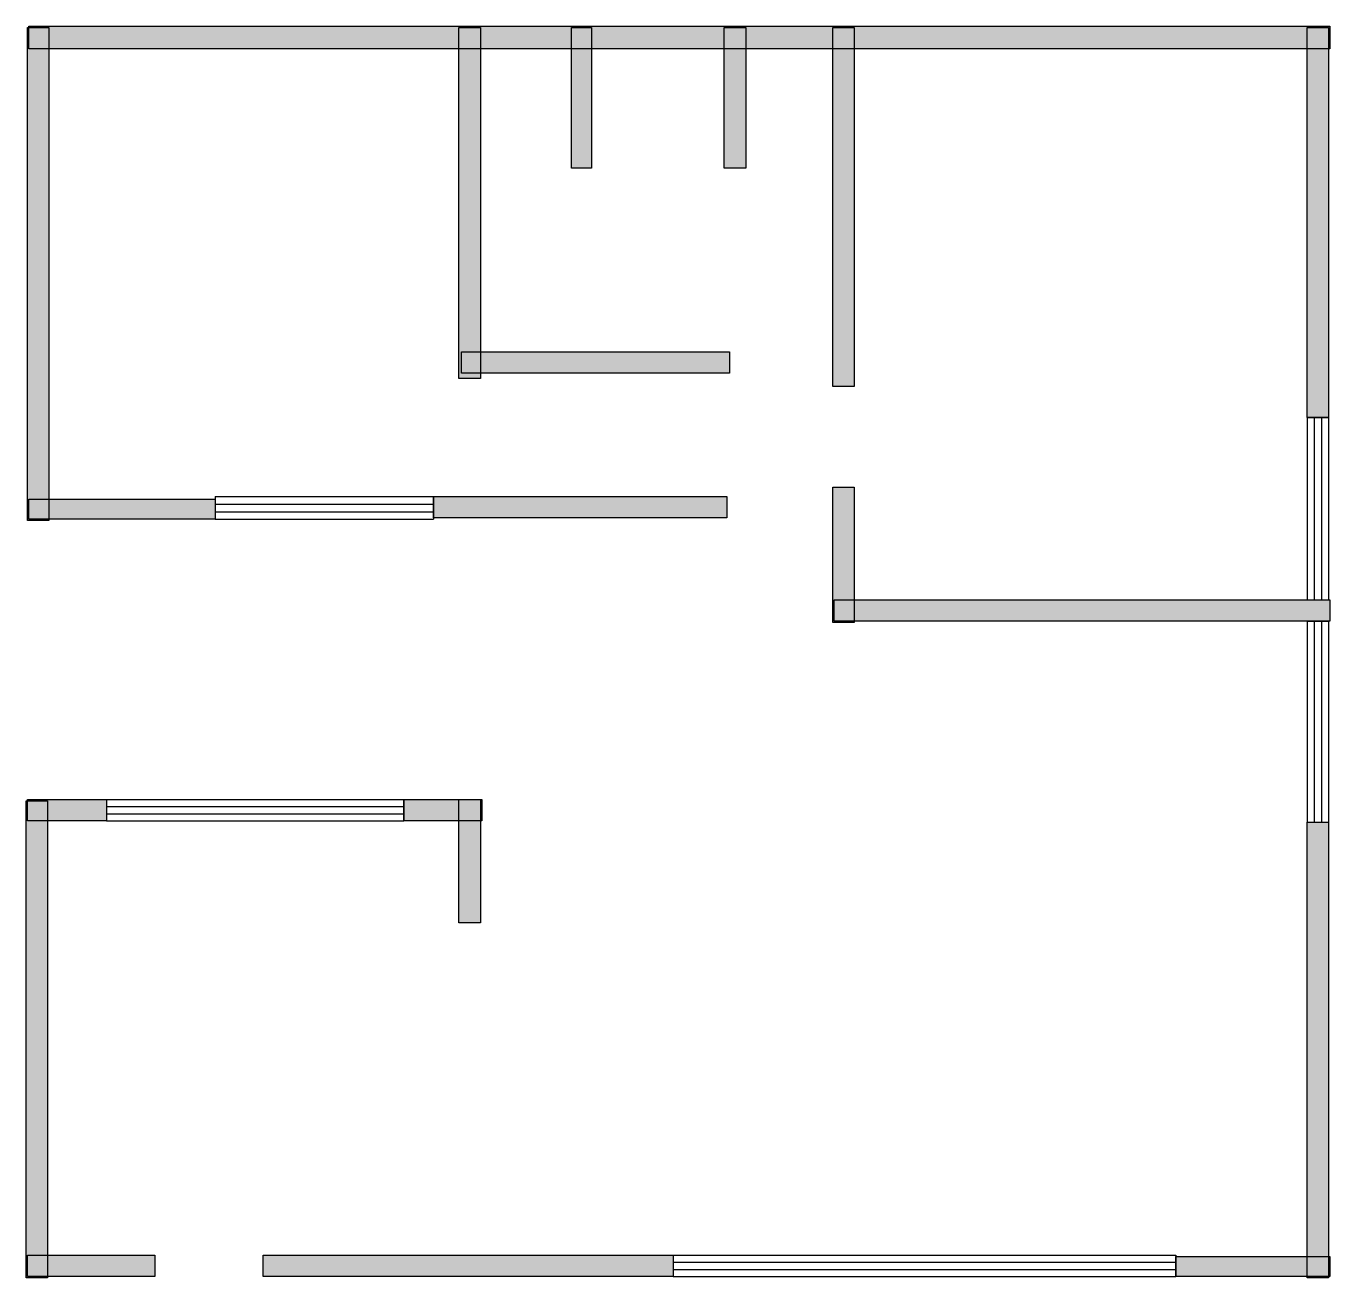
# Model space of a CAD drawing. Header units: millimetres. Extents: x 229 to 8791, y 246 to 8466.
import ezdxf

# ---------------------------------------------------------------- set-up
doc = ezdxf.new("R2010")
doc.units = ezdxf.units.MM
doc.layers.add('WALL', color=7, linetype='Continuous')
doc.layers.add('WINDOW', color=5, linetype='Continuous')

msp = doc.modelspace()

# ---------------------------------------------------------------- hatches: boundary and pattern name
at = {"layer": 'WALL'}
h = msp.add_hatch(color=256, dxfattribs=at)
h.dxf.hatch_style = 1
h.paths.add_polyline_path([(237.6, 8456.8), (378.4, 8456.8), (378.4, 5218.4), (237.6, 5218.4)])
h = msp.add_hatch(color=256, dxfattribs=at)
h.dxf.hatch_style = 1
h.paths.add_polyline_path([(246.4, 8465.6), (8791.2, 8465.6), (8791.2, 8316), (246.4, 8316)])
h = msp.add_hatch(color=256, dxfattribs=at)
h.dxf.hatch_style = 1
h.paths.add_polyline_path([(3071.2, 8456.8), (3212, 8456.8), (3212, 6151.2), (3071.2, 6151.2)])
h = msp.add_hatch(color=256, dxfattribs=at)
h.dxf.hatch_style = 1
h.paths.add_polyline_path([(3810.4, 8456.8), (3942.4, 8456.8), (3942.4, 7532.8), (3810.4, 7532.8)])
h = msp.add_hatch(color=256, dxfattribs=at)
h.dxf.hatch_style = 1
h.paths.add_polyline_path([(4813.6, 8456.8), (4954.4, 8456.8), (4954.4, 7532.8), (4813.6, 7532.8)])
h = msp.add_hatch(color=256, dxfattribs=at)
h.dxf.hatch_style = 1
h.paths.add_polyline_path([(5526.4, 8456.8), (5667.2, 8456.8), (5667.2, 6098.4), (5526.4, 6098.4)])
h = msp.add_hatch(color=256, dxfattribs=at)
h.dxf.hatch_style = 1
h.paths.add_polyline_path([(8641.6, 8456.8), (8782.4, 8456.8), (8782.4, 5896), (8641.6, 5896)])
h = msp.add_hatch(color=256, dxfattribs=at)
h.dxf.hatch_style = 1
h.paths.add_polyline_path([(3088.8, 6327.2), (4848.8, 6327.2), (4848.8, 6186.4), (3088.8, 6186.4)])
h = msp.add_hatch(color=256, dxfattribs=at)
h.dxf.hatch_style = 1
h.paths.add_polyline_path([(5526.4, 5438.4), (5667.2, 5438.4), (5667.2, 4549.6), (5526.4, 4549.6)])
h = msp.add_hatch(color=256, dxfattribs=at)
h.dxf.hatch_style = 1
h.paths.add_polyline_path([(246.4, 5359.2), (1469.6, 5359.2), (1469.6, 5227.2), (246.4, 5227.2)])
h = msp.add_hatch(color=256, dxfattribs=at)
h.dxf.hatch_style = 1
h.paths.add_polyline_path([(2904, 5376.8), (4831.2, 5376.8), (4831.2, 5236), (2904, 5236)])
h = msp.add_hatch(color=256, dxfattribs=at)
h.dxf.hatch_style = 1
h.paths.add_polyline_path([(5535.2, 4699.2), (8791.2, 4699.2), (8791.2, 4558.4), (5535.2, 4558.4)])
h = msp.add_hatch(color=256, dxfattribs=at)
h.dxf.hatch_style = 1
h.paths.add_polyline_path([(228.8, 3379.2), (369.6, 3379.2), (369.6, 246.4), (228.8, 246.4)])
h = msp.add_hatch(color=256, dxfattribs=at)
h.dxf.hatch_style = 1
h.paths.add_polyline_path([(237.6, 3388), (756.8, 3388), (756.8, 3247.2), (237.6, 3247.2)])
h = msp.add_hatch(color=256, dxfattribs=at)
h.dxf.hatch_style = 1
h.paths.add_polyline_path([(2710.4, 3388), (3220.8, 3388), (3220.8, 3247.2), (2710.4, 3247.2)])
h = msp.add_hatch(color=256, dxfattribs=at)
h.dxf.hatch_style = 1
h.paths.add_polyline_path([(3071.2, 3388), (3212, 3388), (3212, 2578.4), (3071.2, 2578.4)])
h = msp.add_hatch(color=256, dxfattribs=at)
h.dxf.hatch_style = 1
h.paths.add_polyline_path([(8641.6, 3238.4), (8782.4, 3238.4), (8782.4, 246.4), (8641.6, 246.4)])
h = msp.add_hatch(color=256, dxfattribs=at)
h.dxf.hatch_style = 1
h.paths.add_polyline_path([(237.6, 396), (1073.6, 396), (1073.6, 255.2), (237.6, 255.2)])
h = msp.add_hatch(color=256, dxfattribs=at)
h.dxf.hatch_style = 1
h.paths.add_polyline_path([(1786.4, 396), (4479.2, 396), (4479.2, 255.2), (1786.4, 255.2)])
h = msp.add_hatch(color=256, dxfattribs=at)
h.dxf.hatch_style = 1
h.paths.add_polyline_path([(7779.2, 387.2), (8791.2, 387.2), (8791.2, 255.2), (7779.2, 255.2)])

# ---------------------------------------------------------------- linework, layer by layer
for points in [[(237.6, 8456.8), (378.4, 8456.8), (378.4, 5218.4), (237.6, 5218.4)], [(246.4, 8465.6), (8791.2, 8465.6), (8791.2, 8316), (246.4, 8316)], [(3071.2, 8456.8), (3212, 8456.8), (3212, 6151.2), (3071.2, 6151.2)], [(3810.4, 8456.8), (3942.4, 8456.8), (3942.4, 7532.8), (3810.4, 7532.8)], [(4813.6, 8456.8), (4954.4, 8456.8), (4954.4, 7532.8), (4813.6, 7532.8)], [(5526.4, 8456.8), (5667.2, 8456.8), (5667.2, 6098.4), (5526.4, 6098.4)], [(8641.6, 8456.8), (8782.4, 8456.8), (8782.4, 5896), (8641.6, 5896)], [(3088.8, 6327.2), (4848.8, 6327.2), (4848.8, 6186.4), (3088.8, 6186.4)], [(5526.4, 5438.4), (5667.2, 5438.4), (5667.2, 4549.6), (5526.4, 4549.6)], [(246.4, 5359.2), (1469.6, 5359.2), (1469.6, 5227.2), (246.4, 5227.2)], [(2904, 5376.8), (4831.2, 5376.8), (4831.2, 5236), (2904, 5236)], [(5535.2, 4699.2), (8791.2, 4699.2), (8791.2, 4558.4), (5535.2, 4558.4)], [(228.8, 3379.2), (369.6, 3379.2), (369.6, 246.4), (228.8, 246.4)], [(237.6, 3388), (756.8, 3388), (756.8, 3247.2), (237.6, 3247.2)], [(2710.4, 3388), (3220.8, 3388), (3220.8, 3247.2), (2710.4, 3247.2)], [(3071.2, 3388), (3212, 3388), (3212, 2578.4), (3071.2, 2578.4)], [(8641.6, 3238.4), (8782.4, 3238.4), (8782.4, 246.4), (8641.6, 246.4)], [(237.6, 396), (1073.6, 396), (1073.6, 255.2), (237.6, 255.2)], [(1786.4, 396), (4479.2, 396), (4479.2, 255.2), (1786.4, 255.2)], [(7779.2, 387.2), (8791.2, 387.2), (8791.2, 255.2), (7779.2, 255.2)]]:
    msp.add_lwpolyline(points, close=True, dxfattribs=at)
at = {"layer": 'WINDOW'}
for p, q in [((8641.6, 5896), (8641.6, 4699.2)), ((8641.6, 5896), (8782.4, 5896)), ((8688.5, 5896), (8688.5, 4699.2)), ((8735.5, 5896), (8735.5, 4699.2)), ((8782.4, 5896), (8782.4, 4699.2)), ((1469.6, 5376.8), (2904, 5376.8)), ((1469.6, 5376.8), (1469.6, 5227.2)), ((1469.6, 5326.9), (2904, 5326.9)), ((2904, 5376.8), (2904, 5227.2)), ((1469.6, 5277.1), (2904, 5277.1)), ((1469.6, 5227.2), (2904, 5227.2)), ((8641.6, 4699.2), (8782.4, 4699.2)), ((8641.6, 4558.4), (8641.6, 3238.4)), ((8641.6, 4558.4), (8782.4, 4558.4)), ((8688.5, 4558.4), (8688.5, 3238.4)), ((8735.5, 4558.4), (8735.5, 3238.4)), ((8782.4, 4558.4), (8782.4, 3238.4)), ((756.8, 3388), (2710.4, 3388)), ((756.8, 3388), (756.8, 3247.2)), ((756.8, 3341.1), (2710.4, 3341.1)), ((2710.4, 3388), (2710.4, 3247.2)), ((756.8, 3294.1), (2710.4, 3294.1)), ((756.8, 3247.2), (2710.4, 3247.2)), ((8641.6, 3238.4), (8782.4, 3238.4)), ((4479.2, 396), (7779.2, 396)), ((4479.2, 396), (4479.2, 255.2)), ((4479.2, 349.1), (7779.2, 349.1)), ((7779.2, 396), (7779.2, 255.2)), ((4479.2, 302.1), (7779.2, 302.1)), ((4479.2, 255.2), (7779.2, 255.2))]:
    msp.add_line(p, q, dxfattribs=at)

doc.saveas('drawing.dxf')
